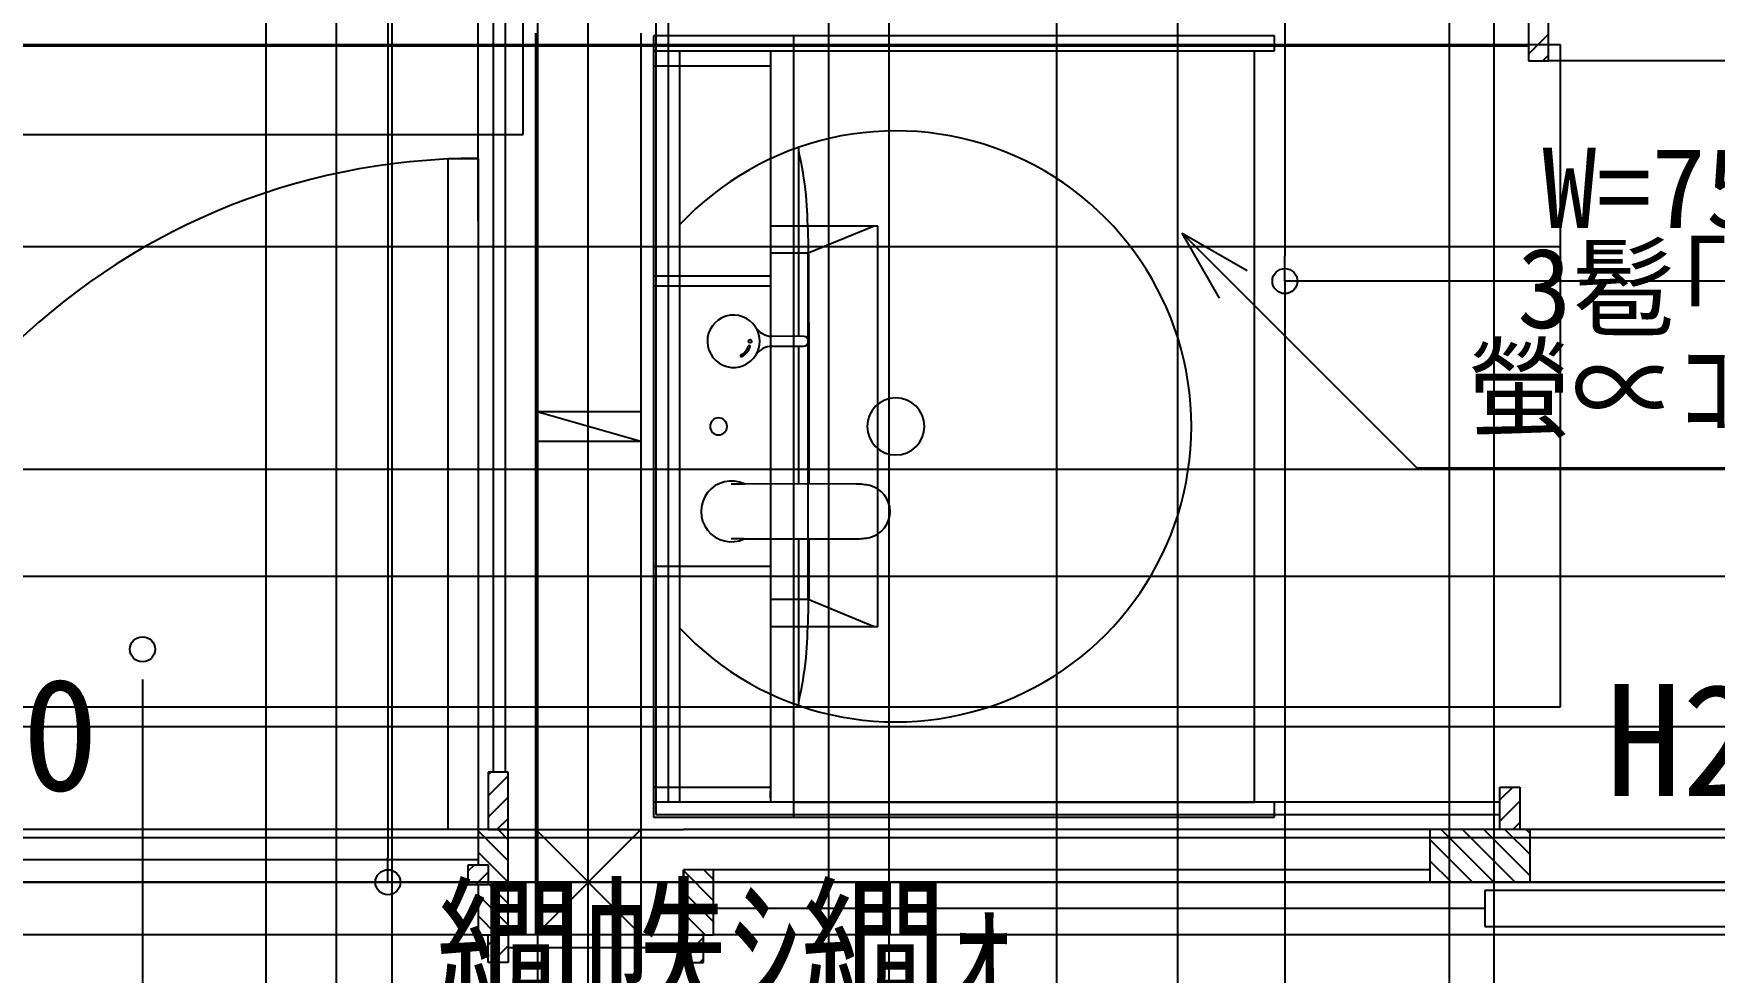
# Model space of a CAD drawing. Header units: metres. Extents: x 10908 to 27249, y 7268 to 22901.
# Drawn here: x 17861 to 19539, y 16840 to 17777 of the extents above; entities that cross this region are included whole.
import ezdxf

# ---------------------------------------------------------------- set-up
doc = ezdxf.new("R2010")
doc.units = ezdxf.units.M

msp = doc.modelspace()

# ---------------------------------------------------------------- linework, layer by layer
at = {"layer": '繝繝ｼ繧ｿ 001_1F'}
for p, q in [((18214.70625630324, 17804.99999999998), (18214.70625630324, 16954.99999999998)), ((18714.78928694662, 17805.005), (18714.78928694662, 16280.00474559703)), ((18214.70625630324, 16929.99999999998), (18214.70625630324, 16954.99999999998)), ((18464.70625630324, 16929.99999999998), (18214.70625630324, 16929.99999999998)), ((18214.70625630324, 16929.99999999998), (18214.70625630324, 16929.99999999998)), ((18464.70625630324, 16929.99999999998), (18464.70625630324, 16929.99999999998))]:
    msp.add_line(p, q, dxfattribs=at)
msp.add_circle((18214.70625630324, 16929.99999999998), 12.5, dxfattribs=at)
at = {"layer": '繝繝ｼ繧ｿ 001_2F'}
for p, q in [((18414.70125630326, 16505.65724056155), (18414.70125630326, 21845)), ((18214.70125630326, 17805.005), (18214.70125630326, 16955.005)), ((19044.88572690366, 17513.068578401864), (19007.38572690366, 17578.020483685697)), ((19007.38572690366, 17578.020483685697), (19072.337632187493, 17540.520483685697)), ((19007.38572690366, 17578.020483685697), (19241.873706287777, 17343.53250430158)), ((19241.873706287777, 17343.53250430158), (19741.873706287777, 17343.53250430158)), ((18214.70125630326, 16930.005), (18214.70125630326, 16955.005)), ((26367.5, 16930.005), (11375, 16930.005)), ((18464.70125630326, 16930.005), (18214.70125630326, 16930.005)), ((18214.70125630326, 16930.005), (18214.70125630326, 16930.005)), ((18464.70125630326, 16930.005), (18464.70125630326, 16930.005))]:
    msp.add_line(p, q, dxfattribs=at)
msp.add_circle((18214.70125630326, 16930.005), 12.5, dxfattribs=at)
at = {"layer": '繝繝ｼ繧ｿ 001_R'}
for p, q in [((18882.5, 16045.00499999999), (18882.5, 20905.005)), ((19110, 20905.005), (19110, 17555.005)), ((19110, 17530.005), (19110, 17555.005)), ((19360, 17530.005), (19110, 17530.005)), ((19110, 17530.005), (19110, 17530.005)), ((19110, 17530.005), (19110, 17505.005)), ((24115, 17530.005), (19202.53633166592, 17530.005)), ((19360, 17530.005), (19360, 17530.005)), ((19360, 17530.005), (19360, 17530.005)), ((19110, 17505.005), (19110, 16045.00499999999)), ((23887.5, 16930.00499999999), (19354.70125630326, 16930.00499999999))]:
    msp.add_line(p, q, dxfattribs=at)
msp.add_circle((19110, 17530.005), 12.5, dxfattribs=at)
msp.add_circle((19110, 17530.005), 12.5, dxfattribs=at)
at = {"layer": '繧ｫ繧ｿ繝ｭ繧ｰ驛ｨ蜩(螳ｶ蜈ｷ)_1F'}
for p, q in [((19385.14914139682, 17765.92107633334), (17585.14914139682, 17765.92107633334)), ((19385.14914139682, 17564.526294833337), (19385.14914139682, 17765.921076333336)), ((17585.14914139682, 17564.526294833337), (19385.14914139682, 17564.526294833337)), ((19385.14914139682, 17105.115013750004), (19385.14914139682, 17564.526294833337)), ((17585.14914139682, 17105.115013750004), (19385.14914139682, 17105.115013750004))]:
    msp.add_line(p, q, dxfattribs=at)
at = {"layer": '繧ｫ繧ｿ繝ｭ繧ｰ驛ｨ蜩(螳ｶ蜈ｷ)_2F'}
for p, q in [((18349.70125630326, 17676.50343953609), (18349.70125630326, 17991.50343953609)), ((17129.70125630326, 17676.50343953609), (18349.70125630326, 17676.50343953609))]:
    msp.add_line(p, q, dxfattribs=at)
at = {"layer": '繧ｫ繧ｿ繝ｭ繧ｰ驛ｨ蜩(陦帷函險ｭ蛯)_2F'}
for p, q in [((19099.70125630326, 17775.005), (18479.70125630326, 17775.005)), ((18479.70125630326, 17775.005), (18479.70125630326, 16995.005)), ((18619.70125630326, 17775.005), (18619.70125630326, 16995.005)), ((19099.70125630326, 17760.005), (19099.70125630326, 17775.005)), ((18479.70125630326, 17760.005), (18619.70125630326, 17760.005)), ((18505.85025630326, 17760.005), (18505.85025630326, 17010.005)), ((18596.70125630326, 17760.005), (18596.70125630326, 17010.005)), ((18619.70125630326, 17760.005), (19079.70125630326, 17760.005)), ((19079.70125630326, 17010.005), (19079.70125630326, 17760.005)), ((19079.70125630326, 17760.005), (19099.70125630326, 17760.005)), ((18479.70125630326, 17745.005), (18596.70125630326, 17745.005)), ((18624.70125630326, 17474.901), (18624.70125630326, 17663.601000000002)), ((18703.733256303258, 17585.005), (18596.70125630326, 17585.005)), ((18700.056256303258, 17585.005), (18634.29225630326, 17557.760000000002)), ((18703.733256303258, 17185.005), (18703.733256303258, 17585.005)), ((18620.447256303258, 17557.760000000002), (18596.70125630326, 17557.760000000002)), ((18634.29225630326, 17557.760000000002), (18620.447256303258, 17557.760000000002)), ((18634.29225630326, 17212.25), (18634.29225630326, 17557.76)), ((18596.70125630326, 17535.005), (18479.70125630326, 17535.005)), ((18596.70125630326, 17525.005), (18479.70125630326, 17525.005)), ((18630.09525630326, 17474.89), (18597.79725630326, 17474.956)), ((18597.79725630326, 17465.054), (18629.66425630326, 17465.101)), ((18624.70125630326, 17327.422000000002), (18624.70125630326, 17465.094)), ((18570.54525630326, 17327.389000000003), (18557.45425630326, 17327.404000000002)), ((18682.02425630326, 17327.304), (18570.54525630326, 17327.533)), ((18570.447256303258, 17272.621), (18557.45425630326, 17272.606)), ((18570.447256303258, 17272.695), (18682.02425630326, 17272.855)), ((18624.70125630326, 17106.409), (18624.70125630326, 17272.773)), ((18596.70125630326, 17245.005), (18479.70125630326, 17245.005)), ((18596.70125630326, 17235.005), (18479.70125630326, 17235.005)), ((18634.29225630326, 17212.25), (18596.70125630326, 17212.25)), ((18700.056256303258, 17185.005), (18634.29225630326, 17212.25)), ((18703.733256303258, 17185.005), (18596.70125630326, 17185.005)), ((18479.70125630326, 17025.005), (18596.70125630326, 17025.005)), ((18596.70125630326, 17014.168), (18596.70125630326, 17020.842)), ((18619.70125630326, 17010.005), (18479.70125630326, 17010.005)), ((18596.70125630326, 17010.005), (18596.70125630326, 17009.935)), ((18619.70125630326, 17010.005), (19079.70125630326, 17010.005)), ((19099.70125630326, 17010.005), (19079.70125630326, 17010.005)), ((19099.70125630326, 16995.005), (19099.70125630326, 17010.005)), ((18479.70125630326, 16995.005), (19099.70125630326, 16995.005))]:
    msp.add_line(p, q, dxfattribs=at)
msp.add_circle((18576.20125630326, 17470), 1.6, dxfattribs=at)
for centre, radius, start, end in [((18721.700740293913, 17385.005), 294.9999999999999, -137.02881150927394, 137.0288115092739), ((18245.691539551804, 17572.94702551345), 388.8309999997969, 6.33230044615785, 12.905050408917292), ((17617.739758414722, 17542.315921647536), 1017.070999997519, -0.4509547131803995, 4.145133425897353), ((-8865.307417384862, 17385.002019929056), 27500.491999815, -0.12001076368562602, 0.3110786683745023), ((18559.713501178794, 17469.96651564352), 26.14600000000031, 32.79473785021717, -30.562121058841498), ((18598.505815026376, 17494.925433355416), 19.98200000000929, -147.2919879012799, -92.0321257663365), ((18559.386676736693, 17470.004356658275), 26.44699999999862, -30.272690063434727, 30.268392289028405), ((18559.70079013312, 17470.00012380859), 15.60000000001277, -61.59695820620862, -18.39999547983557), ((18575.35558651135, 17464.786978865173), 0.8999999999992697, -18.057815293816027, 161.26844578584), ((18598.512266700694, 17445.073789562386), 19.99299999999366, 92.04950812239187, 144.541469644963), ((18629.71549676625, 17470.002732185152), 4.902000000000378, -90.5989220188991, 85.55682531635406), ((18567.54925630326, 17455.486), 0.9002488544852078, 118.3869666240316, -61.613033375968435), ((18559.70052069839, 17469.999412367084), 17.39999999998063, -61.596726859284786, -18.39694314571066), ((18721.70125630326, 17385.005), 28.53499999999985, 0, 180), ((18544.70125630326, 17385.002), 8.5, 90, -90.00000000000001), ((18544.70125630326, 17385.002), 8.5, -90.00000000000001, 90), ((18721.70125630326, 17385.005), 28.53499999999985, 180, 0), ((18557.554158209507, 17300.137128589904), 30.32000000000041, 64.62973325465755, -64.83451754346201), ((18683.221529629842, 17269.772456716488), 57.54400000001175, 77.27458774140571, 91.1921948228472), ((18689.305710809218, 17300.08), 26.651, -75.6805314039757, 75.68053140397569), ((78064.39047480946, 16983.974714833126), 59430.13699718616, 179.7215579791934, 179.780081464458), ((18683.21747512546, 17330.38662751748), 57.54399999971901, -91.18815693675128, -77.27044903413062), ((17617.740758700806, 17227.694046094282), 1017.069999996303, -4.14513568658729, 0.45095697387025774), ((18245.691539549898, 17197.062974486875), 388.8310000017273, -12.905050408901417, -6.332300446175245)]:
    msp.add_arc(centre, radius, start, end, dxfattribs=at)
at = {"layer": '蜀螢∽ｻ穂ｸ_1F'}
msp.add_line((17609.701256303262, 17765.005), (19353.055926227775, 17765.005), dxfattribs=at)
at = {"layer": '蜀螢∽ｻ穂ｸ_2F'}
for p, q in [((18319.70125630326, 20120.005), (18319.70125630326, 17040.005)), ((18332.20125630326, 17040.005), (18332.20125630326, 20120.005)), ((18482.20125630326, 19042.505), (18482.20125630326, 16997.505)), ((18494.70125630326, 17010.005), (18494.70125630326, 19030.005)), ((18482.20125630326, 16997.505), (19324.70125630326, 16997.505)), ((19324.70125630326, 17010.005), (18494.70125630326, 17010.005)), ((19254.70125630326, 16942.505), (18509.70125630326, 16942.505)), ((19254.70125630326, 16930.005), (18539.70125630326, 16930.005)), ((18334.70125630326, 16865.005), (18509.70125630326, 16865.005))]:
    msp.add_line(p, q, dxfattribs=at)
at = {"layer": '螢_2F'}
for p, q in [((18362.20125630326, 16982.505), (18362.20125630326, 17777.505)), ((18467.20125630326, 17777.505), (18467.20125630326, 16982.505)), ((18362.20125630326, 17370.005), (18362.20125630326, 17400.005)), ((18362.20125630326, 17400.005), (18467.20125630326, 17400.005)), ((18467.20125630326, 17370.005), (18362.20125630326, 17400.005)), ((18467.20125630326, 17400.005), (18467.20125630326, 17370.005)), ((18467.20125630326, 17370.005), (18362.20125630326, 17370.005)), ((18334.70125630326, 16877.505), (18334.70125630326, 16982.505)), ((18334.701256303262, 16982.505), (18362.201256303262, 16982.505)), ((18467.201256303262, 16982.505), (18509.701256303262, 16982.505)), ((19254.70125630326, 16982.505), (18509.70125630326, 16982.505)), ((19254.70125630326, 16942.505), (18509.70125630326, 16942.505)), ((18509.70125630326, 16877.505), (18509.70125630326, 16942.505)), ((18362.201256303262, 16877.505), (18334.701256303262, 16877.505)), ((18509.701256303262, 16877.505), (18467.201256303262, 16877.505))]:
    msp.add_line(p, q, dxfattribs=at)
at = {"layer": '蟒ｺ蜈ｷ(譛ｨ陬ｽ謌ｸ)_2F'}
for p, q in [((18304.70125630326, 17590.005), (18304.70125630326, 17840.005)), ((18274.70125630326, 16982.505), (18274.70125630326, 17652.505)), ((18274.70125630326, 17652.505), (18304.70125630326, 17652.505)), ((18304.70125630326, 17652.505), (18304.70125630326, 16982.505)), ((18304.70125630326, 17590.005), (18304.70125630326, 17590.005)), ((17969.70125630326, 17132.505), (17969.70125630326, 16727.505)), ((18314.70125630326, 17040.005), (18314.70125630326, 16982.505)), ((18334.70125630326, 17040.005), (18314.70125630326, 17040.005)), ((18314.70125630326, 17037.28422061358), (18317.42203568968, 17040.005)), ((18314.70125630326, 17016.071017177983), (18334.70125630326, 17036.071017177983)), ((18334.70125630326, 16982.505), (18334.70125630326, 17040.005)), ((18314.70125630326, 16994.857813742386), (18334.70125630326, 17014.857813742386)), ((19324.70125630326, 16982.505), (19324.70125630326, 17025.005)), ((19324.70125630326, 17025.005), (19344.70125630326, 17025.005)), ((19337.53350857261, 17025.005), (19324.70125630326, 17012.17274773065)), ((19344.70125630326, 17025.005), (19344.70125630326, 16982.505)), ((19344.70125630326, 17010.959544295052), (19324.70125630326, 16990.959544295052)), ((18304.70125630326, 16982.505), (17634.70125630326, 16982.505)), ((18304.70125630326, 16982.505), (18274.70125630326, 16982.505)), ((18304.70125630326, 16982.505), (18304.70125630326, 16947.505)), ((18334.70125630326, 16982.505), (18304.70125630326, 16982.505)), ((18304.70125630326, 16981.218203435597), (18334.70125630326, 16951.218203435597)), ((18314.70125630326, 16982.505), (18334.70125630326, 16982.505)), ((18323.56164599647, 16982.505), (18334.70125630326, 16993.64461030679)), ((18324.62766317445, 16982.505), (18334.70125630326, 16972.431406871194)), ((18334.70125630326, 16877.505), (18334.70125630326, 16982.505)), ((19354.70125630326, 16982.505), (19254.70125630326, 16982.505)), ((19254.70125630326, 16982.505), (19254.70125630326, 16930.005)), ((19266.099525750593, 16982.505), (19318.599525750593, 16930.005)), ((19287.31272918619, 16982.505), (19339.81272918619, 16930.005)), ((19308.525932621786, 16982.505), (19354.70125630326, 16936.329676318528)), ((19344.70125630326, 16982.505), (19324.70125630326, 16982.505)), ((19329.739136057382, 16982.505), (19354.701256303255, 16957.542879754124)), ((19344.70125630326, 16989.746340859456), (19337.459915443804, 16982.505)), ((19350.95233949298, 16982.505), (19354.701256303255, 16978.75608318972)), ((19354.70125630326, 16930.005), (19354.70125630326, 16982.505)), ((20124.70125630326, 16982.505), (19354.70125630326, 16982.505)), ((19254.70125630326, 16972.69006601174), (19297.386322314997, 16930.005)), ((18304.70125630326, 16952.505), (17634.70125630326, 16952.505)), ((18294.70125630326, 16941.218203435597), (18300.988052867662, 16947.505)), ((18294.70125630326, 16927.505), (18294.70125630326, 16947.505)), ((18294.70125630326, 16947.505), (18314.70125630326, 16947.505)), ((18304.70125630326, 16960.005), (18334.70125630326, 16930.005)), ((18314.70125630326, 16947.505), (18314.70125630326, 16927.505)), ((19254.70125630326, 16951.476862576143), (19276.1731188794, 16930.005)), ((18302.20125630326, 16927.505), (18314.70125630326, 16940.005)), ((18314.70125630326, 16928.791796564405), (18334.70125630326, 16908.791796564405)), ((18539.70125630326, 16942.505), (18509.70125630326, 16942.505)), ((18509.70125630326, 16942.505), (18509.70125630326, 16877.505)), ((18509.70125630326, 16941.588335459077), (18539.70125630326, 16911.588335459077)), ((18529.99779519793, 16942.505), (18539.70125630326, 16932.801538894673)), ((18539.70125630326, 16877.505), (18539.70125630326, 16942.505)), ((19254.70125630326, 16930.263659140546), (19254.959915443804, 16930.005)), ((19254.70125630326, 16930.005), (19354.70125630326, 16930.005)), ((18314.70125630326, 16927.505), (18294.70125630326, 16927.505)), ((18304.70125630326, 16927.505), (18304.70125630326, 16877.505)), ((18304.70125630326, 16917.57859312881), (18334.70125630326, 16887.57859312881)), ((18509.70125630326, 16920.37513202348), (18539.70125630326, 16890.37513202348)), ((20124.70125630326, 16921.755), (19309.70125630326, 16921.755)), ((19309.70125630326, 16921.755), (19309.70125630326, 16885.755)), ((18304.70125630326, 16896.365389693212), (18323.56164599647, 16877.505)), ((18509.70125630326, 16899.161928587884), (18531.35818489114, 16877.505)), ((19309.70125630326, 16903.755), (18539.70125630326, 16903.755)), ((18509.70125630326, 16877.948725152288), (18510.144981455545, 16877.505)), ((19309.70125630326, 16885.755), (20124.70125630326, 16885.755)), ((18304.70125630326, 16877.505), (17634.70125630326, 16877.505)), ((18304.70125630326, 16877.505), (18334.70125630326, 16877.505)), ((18314.70125630326, 16850.005), (18314.70125630326, 16877.505)), ((18314.70125630326, 16877.505), (18334.70125630326, 16877.505)), ((18314.70125630326, 16867.57859312881), (18324.62766317445, 16877.505)), ((18318.340866610048, 16850.005), (18334.70125630326, 16866.365389693212)), ((18334.70125630326, 16877.505), (18334.70125630326, 16850.005)), ((18509.70125630326, 16877.505), (18539.70125630326, 16877.505)), ((18529.70125630326, 16877.505), (18509.70125630326, 16877.505)), ((18509.70125630326, 16877.505), (18509.70125630326, 16850.005)), ((18511.210998633527, 16877.505), (18509.70125630326, 16875.995257669732)), ((18529.70125630326, 16874.782054234136), (18509.70125630326, 16854.782054234136)), ((18529.70125630326, 16850.005), (18529.70125630326, 16877.505)), ((20124.70125630326, 16877.505), (18539.70125630326, 16877.505)), ((18334.70125630326, 16850.005), (18314.70125630326, 16850.005)), ((18509.70125630326, 16850.005), (18529.70125630326, 16850.005)), ((18529.70125630326, 16853.56885079854), (18526.13740550472, 16850.005))]:
    msp.add_line(p, q, dxfattribs=at)
msp.add_circle((17969.70125630326, 17162.505), 12.5, dxfattribs=at)
msp.add_arc((18304.70125630326, 16982.505), 670.0000000000001, 90, 180, dxfattribs=at)
at = {"layer": '蟒ｺ蜈ｷ(驥大ｱ樒ｪ)_1F'}
for p, q in [((19353.05592622777, 17852.505), (19353.05592622777, 17750.005)), ((19373.05592622777, 17750.005), (19373.05592622777, 17852.505)), ((19353.05592622777, 17756.621882454314), (19373.05592622777, 17776.621882454314)), ((19367.652247209055, 17750.005), (19373.05592622777, 17755.408679018718)), ((19353.05592622777, 17750.005), (19373.05592622777, 17750.005)), ((19973.05592622777, 17750.005), (19373.05592622777, 17750.005))]:
    msp.add_line(p, q, dxfattribs=at)
at = {"layer": '譟ｱ_2F'}
for p, q in [((18362.20125630326, 16877.505), (18362.20125630326, 16982.505)), ((18362.20125630326, 16982.505), (18467.20125630326, 16982.505)), ((18467.20125630326, 16877.505), (18362.20125630326, 16982.505)), ((18362.20125630326, 16877.505), (18467.20125630326, 16982.505)), ((18467.20125630326, 16982.505), (18467.20125630326, 16877.505)), ((18467.20125630326, 16877.505), (18362.20125630326, 16877.505))]:
    msp.add_line(p, q, dxfattribs=at)
at = {"layer": '騾壹ｊ闃ｯ_1F'}
for p, q in [((18093.25859126531, 9325.00500000002), (18093.258591265334, 22205.00500000002)), ((18163.36315545502, 10010.000000000022), (18163.363155455045, 22205.00500000002)), ((18218.77883130324, 9325.00500000002), (18218.778831303265, 22205.00500000002)), ((18364.28383130321, 10010.000000000022), (18364.283831303237, 22205.00500000002)), ((18414.72625630319, 9325.00500000002), (18414.726256303216, 22205.00500000002)), ((18654.73125630323, 9325.005000000012), (18654.731256303254, 22205.005000000012)), ((19003.25859126543, 9325.005000000052), (19003.258591265454, 22205.00500000005)), ((19274.28883130319, 9325.005000000012), (19274.288831303216, 22205.005000000012)), ((19319.08584860394, 10010.00000000002), (19319.085848603965, 22204.9994386138)), ((13514.72611564788, 17342.37613402064), (24358.07611564788, 17342.37613402062)), ((13514.731256303245, 17235.55237087738), (24358.081256303234, 17235.552370877358)), ((13953.36333333331, 17085.56055555557), (24358.081256303238, 17085.56055555555)), ((13801.696666666643, 16974.54009108022), (24358.081256303238, 16974.540091080198)), ((13514.73125630324, 16930.00500000002), (24358.08125630324, 16930.004999999997))]:
    msp.add_line(p, q, dxfattribs=at)
at = {"layer": '騾壹ｊ闃ｯ_2F'}
for p, q in [((18093.25859126531, 9325.00500000002), (18093.258591265334, 22205.00500000002)), ((18163.36315545502, 10010.000000000022), (18163.363155455045, 22205.00500000002)), ((18218.77883130324, 9325.00500000002), (18218.778831303265, 22205.00500000002)), ((18364.28383130321, 10010.000000000022), (18364.283831303237, 22205.00500000002)), ((18414.72625630319, 9325.00500000002), (18414.726256303216, 22205.00500000002)), ((18654.73125630323, 9325.005000000012), (18654.731256303254, 22205.005000000012)), ((19003.25859126543, 9325.005000000052), (19003.258591265454, 22205.00500000005)), ((19274.28883130319, 9325.005000000012), (19274.288831303216, 22205.005000000012)), ((19319.08584860394, 10010.00000000002), (19319.085848603965, 22204.9994386138)), ((13514.72611564788, 17342.37613402064), (24358.07611564788, 17342.37613402062)), ((13514.731256303245, 17235.55237087738), (24358.081256303234, 17235.552370877358)), ((13953.36333333331, 17085.56055555557), (24358.081256303238, 17085.56055555555)), ((13801.696666666643, 16974.54009108022), (24358.081256303238, 16974.540091080198)), ((13514.73125630324, 16930.00500000002), (24358.08125630324, 16930.004999999997))]:
    msp.add_line(p, q, dxfattribs=at)
at = {"layer": '騾壹ｊ闃ｯ_R'}
for p, q in [((18093.25859126531, 9325.00500000002), (18093.258591265334, 22205.00500000002)), ((18163.36315545502, 10010.000000000022), (18163.363155455045, 22205.00500000002)), ((18218.77883130324, 9325.00500000002), (18218.778831303265, 22205.00500000002)), ((18364.28383130321, 10010.000000000022), (18364.283831303237, 22205.00500000002)), ((18414.72625630319, 9325.00500000002), (18414.726256303216, 22205.00500000002)), ((18654.73125630323, 9325.005000000012), (18654.731256303254, 22205.005000000012)), ((19003.25859126543, 9325.005000000052), (19003.258591265454, 22205.00500000005)), ((19274.28883130319, 9325.005000000012), (19274.288831303216, 22205.005000000012)), ((19319.08584860394, 10010.00000000002), (19319.085848603965, 22204.9994386138)), ((13514.72611564788, 17342.37613402064), (24358.07611564788, 17342.37613402062)), ((13514.731256303245, 17235.55237087738), (24358.081256303234, 17235.552370877358)), ((13953.36333333331, 17085.56055555557), (24358.081256303238, 17085.56055555555)), ((13801.696666666643, 16974.54009108022), (24358.081256303238, 16974.540091080198)), ((13514.73125630324, 16930.00500000002), (24358.08125630324, 16930.004999999997))]:
    msp.add_line(p, q, dxfattribs=at)

# ---------------------------------------------------------------- texts
at = {"layer": '繝繝ｼ繧ｿ 001_2F'}
for s, height, p in [('W=750', 80, (19366.873706287777, 17583.15173651366)), ('3髱｢ｾ撰ｾ暦ｽｰ', 80, (19341.873706287777, 17483.15173651366)), ('螢∝ｺ豌ｴ譬', 80, (19291.873706287777, 17383.15173651366)), ('H20', 112, (17697.26130534732, 17021.48769385205)), ('H20', 112, (19430.14304337169, 17015.91100238595))]:
    msp.add_text(s, height=height, dxfattribs=at).set_placement(p)
at = {"layer": '驛ｨ螻_1F'}
msp.add_text('繝帙ｼ繝ｫ', height=112, dxfattribs=at).set_placement((18262.89662497299, 16807.96727279852))

doc.saveas('drawing.dxf')
